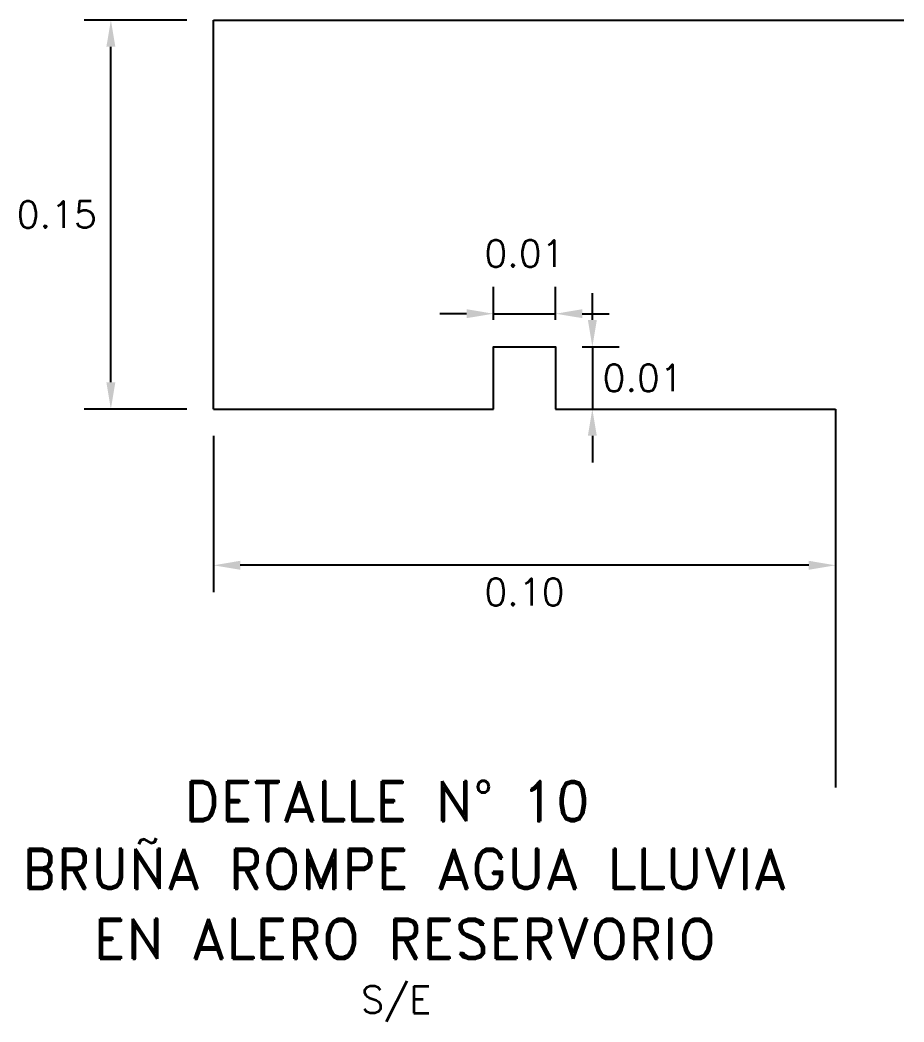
# Model space of a CAD drawing. Header units: metres. Extents: x -90 to 2507, y -28 to 972.
# Drawn here: x 142.8768 to 143.0189, y 179.4835 to 179.6445 of the extents above; entities that cross this region are included whole.
import ezdxf
from ezdxf.enums import TextEntityAlignment as Align

# ---------------------------------------------------------------- set-up
doc = ezdxf.new("R2010")
doc.units = ezdxf.units.M
doc.linetypes.add('HIDDEN', pattern=[9.525, 6.35, -3.175])
for name, color, linetype in [('A-MURO', 6, 'Continuous'), ('A-NIVELES', 7, 'Continuous'), ('G-acotado', 8, 'Continuous'), ('G-textos-subtitulo', 3, 'Continuous')]:
    doc.layers.add(name, color=color, linetype=linetype)
doc.styles.add('01COTAS', font='romans.shx')
doc.styles.add('20-SUBTITULO', font='romand.shx', dxfattribs={"height": 0.06})
doc.dimstyles.new('DIM-20-CORTE', dxfattribs={"dimscale": 0.02, "dimtxt": 2, "dimasz": 2, "dimexe": 2, "dimexo": 2, "dimgap": 1, "dimtad": 2, "dimtih": 1, "dimtoh": 1, "dimzin": 1, "dimdsep": 46, "dimtxsty": '01COTAS', "dimcen": 25, "dimclrd": 9, "dimclre": 9, "dimclrt": 7, "dimadec": 0, "dimazin": 0, "dimtfac": 1, "dimtmove": 2, "dimatfit": 3, "dimfxl": 1, "dimtolj": 1, "dimtzin": 0, "dimarcsym": 0})

# ---------------------------------------------------------------- blocks, each defined once
blk = doc.blocks.new('*D560')
at = {"layer": 'Defpoints', "color": 0, "transparency": 16777216}
for p in [(142.96292, 179.59731), (142.95292, 179.59199), (142.96292, 179.59199)]:
    blk.add_point(p, dxfattribs=at)
at = {"layer": 'G-acotado', "color": 9, "lineweight": -2, "transparency": 16777216}
for p, q in [((142.95292, 179.5963), (142.95292, 179.60162)), ((142.96292, 179.5963), (142.96292, 179.60162)), ((142.94862, 179.59731), (142.94431, 179.59731)), ((142.95292, 179.59731), (142.96292, 179.59731)), ((142.96722, 179.59731), (142.97152, 179.59731))]:
    blk.add_line(p, q, dxfattribs=at)
at = {"layer": 'G-acotado', "color": 9, "transparency": 16777216}
for points in [[(142.94862, 179.59803), (142.94862, 179.5966), (142.95292, 179.59731)], [(142.96722, 179.59803), (142.96722, 179.5966), (142.96292, 179.59731)]]:
    blk.add_solid(points, dxfattribs=at)
at = {"layer": 'G-acotado', "color": 7, "transparency": 16777216, "insert": (142.95792, 179.60699), "char_height": 0.004302, "attachment_point": 5, "style": '01COTAS'}
blk.add_mtext('\\A1;0.01', dxfattribs=at)
blk = doc.blocks.new('*D561')
at = {"layer": 'Defpoints', "color": 0, "transparency": 16777216}
for p in [(142.96292, 179.59199), (142.96292, 179.58199), (142.96883, 179.58199)]:
    blk.add_point(p, dxfattribs=at)
at = {"layer": 'G-acotado', "color": 9, "lineweight": -2, "transparency": 16777216}
for p, q in [((142.96883, 179.5963), (142.96883, 179.6006)), ((142.96722, 179.59199), (142.97313, 179.59199)), ((142.96883, 179.59199), (142.96883, 179.58199)), ((142.96722, 179.58199), (142.97313, 179.58199)), ((142.96883, 179.57769), (142.96883, 179.57339))]:
    blk.add_line(p, q, dxfattribs=at)
at = {"layer": 'G-acotado', "color": 9, "transparency": 16777216}
for points in [[(142.96811, 179.5963), (142.96955, 179.5963), (142.96883, 179.59199)], [(142.96811, 179.57769), (142.96955, 179.57769), (142.96883, 179.58199)]]:
    blk.add_solid(points, dxfattribs=at)
at = {"layer": 'G-acotado', "color": 7, "transparency": 16777216, "insert": (142.97692, 179.58699), "char_height": 0.004302, "attachment_point": 5, "style": '01COTAS'}
blk.add_mtext('\\A1;0.01', dxfattribs=at)
blk = doc.blocks.new('*D562')
at = {"layer": 'Defpoints', "color": 0, "transparency": 16777216}
for p in [(142.90792, 179.58199), (143.00792, 179.56407), (142.90792, 179.55688)]:
    blk.add_point(p, dxfattribs=at)
at = {"layer": 'G-acotado', "color": 9, "lineweight": -2, "transparency": 16777216}
for p, q in [((142.90792, 179.57769), (142.90792, 179.55258)), ((143.00792, 179.55977), (143.00792, 179.55258)), ((143.00362, 179.55688), (142.91222, 179.55688))]:
    blk.add_line(p, q, dxfattribs=at)
at = {"layer": 'G-acotado', "color": 9, "transparency": 16777216}
for points in [[(142.91222, 179.5576), (142.91222, 179.55616), (142.90792, 179.55688)], [(143.00362, 179.5576), (143.00362, 179.55616), (143.00792, 179.55688)]]:
    blk.add_solid(points, dxfattribs=at)
at = {"layer": 'G-acotado', "color": 7, "transparency": 16777216, "insert": (142.95792, 179.55258), "char_height": 0.004302, "attachment_point": 5, "style": '01COTAS'}
blk.add_mtext('\\A1;0.10', dxfattribs=at)
blk = doc.blocks.new('*D563')
at = {"layer": 'Defpoints', "color": 0, "transparency": 16777216}
for p in [(142.89141, 179.64451), (142.90792, 179.64451), (142.90792, 179.58199)]:
    blk.add_point(p, dxfattribs=at)
at = {"layer": 'G-acotado', "color": 9, "lineweight": -2, "transparency": 16777216}
for p, q in [((142.90362, 179.64451), (142.88711, 179.64451)), ((142.89141, 179.5863), (142.89141, 179.6402)), ((142.90362, 179.58199), (142.88711, 179.58199))]:
    blk.add_line(p, q, dxfattribs=at)
at = {"layer": 'G-acotado', "color": 9, "transparency": 16777216}
for points in [[(142.89069, 179.6402), (142.89213, 179.6402), (142.89141, 179.64451)], [(142.89069, 179.5863), (142.89213, 179.5863), (142.89141, 179.58199)]]:
    blk.add_solid(points, dxfattribs=at)
at = {"layer": 'G-acotado', "color": 7, "transparency": 16777216, "insert": (142.8827, 179.61325), "char_height": 0.004302, "attachment_point": 5, "style": '01COTAS'}
blk.add_mtext('\\A1;0.15', dxfattribs=at)

msp = doc.modelspace()

# ---------------------------------------------------------------- linework, layer by layer
at = {"layer": 'A-MURO', "ltscale": 0.18}
for p, q in [((142.90792, 179.58199), (142.95292, 179.58199)), ((142.96292, 179.58199), (143.00792, 179.58199))]:
    msp.add_line(p, q, dxfattribs=at)
for points in [[(142.90792, 179.58199), (142.90792, 179.64451)], [(142.90792, 179.64451), (143.01894, 179.64451)], [(142.95292, 179.58199), (142.95292, 179.59199), (142.96292, 179.59199), (142.96292, 179.58199)], [(143.00792, 179.58199), (143.00792, 179.52115)]]:
    msp.add_lwpolyline(points, dxfattribs=at)

# ---------------------------------------------------------------- texts
at = {"layer": 'A-NIVELES', "linetype": 'HIDDEN', "lineweight": 13, "ltscale": 0.5, "style": '01COTAS'}
msp.add_text('S/E', height=0.004302, dxfattribs=at).set_placement((142.93727, 179.48492), align=Align.CENTER)
at = {"layer": 'G-textos-subtitulo', "style": '20-SUBTITULO'}
for s, p in [('DETALLE N° 10', (142.93581, 179.51575)), ('BRUÑA ROMPE AGUA LLUVIA', (142.93866, 179.50486)), ('EN ALERO RESERVORIO', (142.93866, 179.49361))]:
    msp.add_text(s, height=0.0064532, dxfattribs=at).set_placement(p, align=Align.CENTER)

# ---------------------------------------------------------------- dimensions: what is measured, and where the dimension line sits
at = {"layer": 'G-acotado'}
dim = msp.add_linear_dim(base=(142.89141, 179.64451), p1=(142.90792, 179.58199), p2=(142.90792, 179.64451), angle=90, text='0.15', dimstyle='DIM-20-CORTE', override={"dimscale": 0.002151}, dxfattribs=at)
dim.commit()
dim.dimension.update_dxf_attribs({"geometry": '*D563', "text_midpoint": (142.8827, 179.61325)})
for base, p1, p2, override, picture, middle in [((142.96292, 179.59731), (142.95292, 179.59199), (142.96292, 179.59199), {"dimscale": 0.002151}, '*D560', (142.95792, 179.60699)), ((142.90792, 179.55688), (143.00792, 179.56407), (142.90792, 179.58199), {"dimscale": 0.002151, "dimlfac": 1}, '*D562', (142.95792, 179.55258))]:
    dim = msp.add_linear_dim(base=base, p1=p1, p2=p2, dimstyle='DIM-20-CORTE', override=override, dxfattribs=at)
    dim.commit()
    dim.dimension.update_dxf_attribs({"geometry": picture, "text_midpoint": middle})
dim = msp.add_linear_dim(base=(142.96883, 179.58199), p1=(142.96292, 179.59199), p2=(142.96292, 179.58199), angle=90, dimstyle='DIM-20-CORTE', override={"dimscale": 0.002151}, dxfattribs=at)
dim.commit()
dim.dimension.update_dxf_attribs({"geometry": '*D561', "text_midpoint": (142.97692, 179.58699)})

doc.saveas('drawing.dxf')
